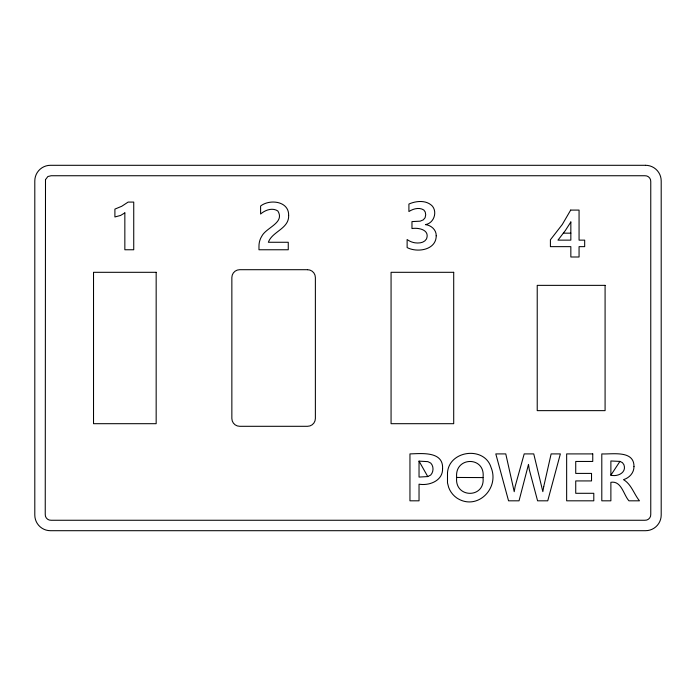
<?xml version="1.0" encoding="UTF-8"?>
<svg xmlns="http://www.w3.org/2000/svg" width="696" height="696" viewBox="0 0 696 696"><rect width="100%" height="100%" fill="white"/><g stroke="black" fill="none" stroke-linecap="round" stroke-linejoin="round"><path stroke-width="1.04" d="M483.024 477.587C485.451 498.745 454.314 498.44 456.672 477.456C454.453 456.254 485.817 456.019 483.024 477.587L456.672 477.456M610.879 475.194L619.936 461.405L622.433 462.657L623.92 464.745C626.835 472.732 617.482 476.969 610.879 475.194L610.879 460.978L619.936 461.405M427.762 476.569L430.702 475.046C433.721 471.845 433.834 466.285 430.754 463.092L427.875 461.631L419.035 461.143L419.035 477.073L427.762 476.569L419.035 461.143M563.334 233.16L570.842 233.16M447.502 472.697L447.493 482.911L448.668 487.4A22.115 22.115 0 0 0 456.689 497.901C476.864 511.342 499.885 488.592 491.054 467.442C484.459 445.84 449.077 450.26 447.502 472.697M288.64 215.403C289.231 228.723 272.18 231.411 268.369 242.269L288.257 242.269L288.257 249.76L258.973 249.76L258.973 246.219A18.566 18.566 0 0 1 261.835 236.127C266.316 227.418 285.09 222.807 277.852 210.992C272.388 207.338 265.124 210.061 260.6 214.029L260.6 206.033C269.7 198.804 289.092 201.083 288.64 215.403M436.218 235.779C436.235 250.064 417.33 252.935 407.125 247.567L407.125 239.511A17.513 17.513 0 0 0 415.068 242.826C419.183 243.382 424.247 242.887 426.517 238.911C430.058 229.758 418.54 227.462 411.971 228.549L411.971 221.598L420.149 221.171L423.238 219.893L425.091 217.761L425.708 214.777L425.23 211.993L423.812 210.001C419.192 207.034 413.198 208.774 408.909 211.532L408.909 204.041C416.234 200.77 426.491 199.839 432.477 206.225C437.54 212.628 433.66 223.32 425.421 224.625C431.085 225.2 436.409 229.81 436.218 235.779M442.578 468.599C442.978 480.753 429.293 485.956 419.035 484.181L419.035 500.815L409.953 500.815L409.953 453.905C421.176 453.609 443.5 450.877 442.578 468.599M45.501 179.629L45.24 514.353C45.023 517.65 47.85 520.477 51.147 520.26L644.853 520.26C648.15 520.477 650.977 517.65 650.76 514.353L650.76 181.647C650.977 178.35 648.15 175.523 644.853 175.74L51.147 175.74L47.893 176.514L45.501 179.629M543.733 486.6L542.837 491.637L533.754 453.905L524.192 453.905L515.144 486.443L514.222 491.707L505.774 453.905L495.804 453.905L508.55 500.815L519.033 500.815L528.499 464.389L529.264 469.522L537.582 500.815L547.743 500.815L560.367 453.905L551.128 453.905L543.733 486.6M633.978 466.59C634.047 472.854 629.288 477.917 623.494 479.657C631.324 484.155 633.978 494.117 639.467 500.815L628.949 500.815C623.599 494.96 621.537 480.518 610.879 482.302L610.879 500.815L601.796 500.815L601.796 453.905C611.81 454.497 634.239 449.833 633.978 466.59M570.685 210.088L562.298 224.477L550.414 239.789L550.414 246.645L570.842 246.645L570.842 256.998L579.063 256.998L579.063 246.645L584.675 246.645L584.675 240.137L579.063 240.137L579.063 210.088L570.685 210.088M570.842 221.972L565.326 230.567L557.966 240.137L570.842 240.137L570.842 221.972M124.845 212.889L120.608 215.438L114.901 216.961L114.901 209.096L121.713 206.286L128.125 202.084L133.736 202.084L133.736 249.76L124.845 249.76L124.845 212.889M645.54 165.3L50.46 165.3A15.66 15.66 0 0 0 34.8 180.96L34.8 515.04A15.66 15.66 0 0 0 50.46 530.7L645.54 530.7A15.66 15.66 0 0 0 661.2 515.04L661.2 180.96A15.66 15.66 0 0 0 645.54 165.3M307.545 269.7L239.685 269.7A7.83 7.83 0 0 0 231.855 277.53L231.855 418.47A7.83 7.83 0 0 0 239.685 426.3L307.545 426.3A7.83 7.83 0 0 0 315.375 418.47L315.375 277.53A7.83 7.83 0 0 0 307.545 269.7M156.165 272.31L93.525 272.31L93.525 423.69L156.165 423.69L156.165 272.31M453.705 272.31L391.065 272.31L391.065 423.69L453.705 423.69L453.705 272.31M605.085 285.36L537.225 285.36L537.225 410.64L605.085 410.64L605.085 285.36M592.748 453.905L566.648 453.905L566.648 500.815L593.792 500.815L593.792 493.299L575.731 493.299L575.731 480.927L591.53 480.927L591.53 473.41L575.731 473.41L575.731 461.457L592.748 461.457L592.748 453.905"/></g></svg>
